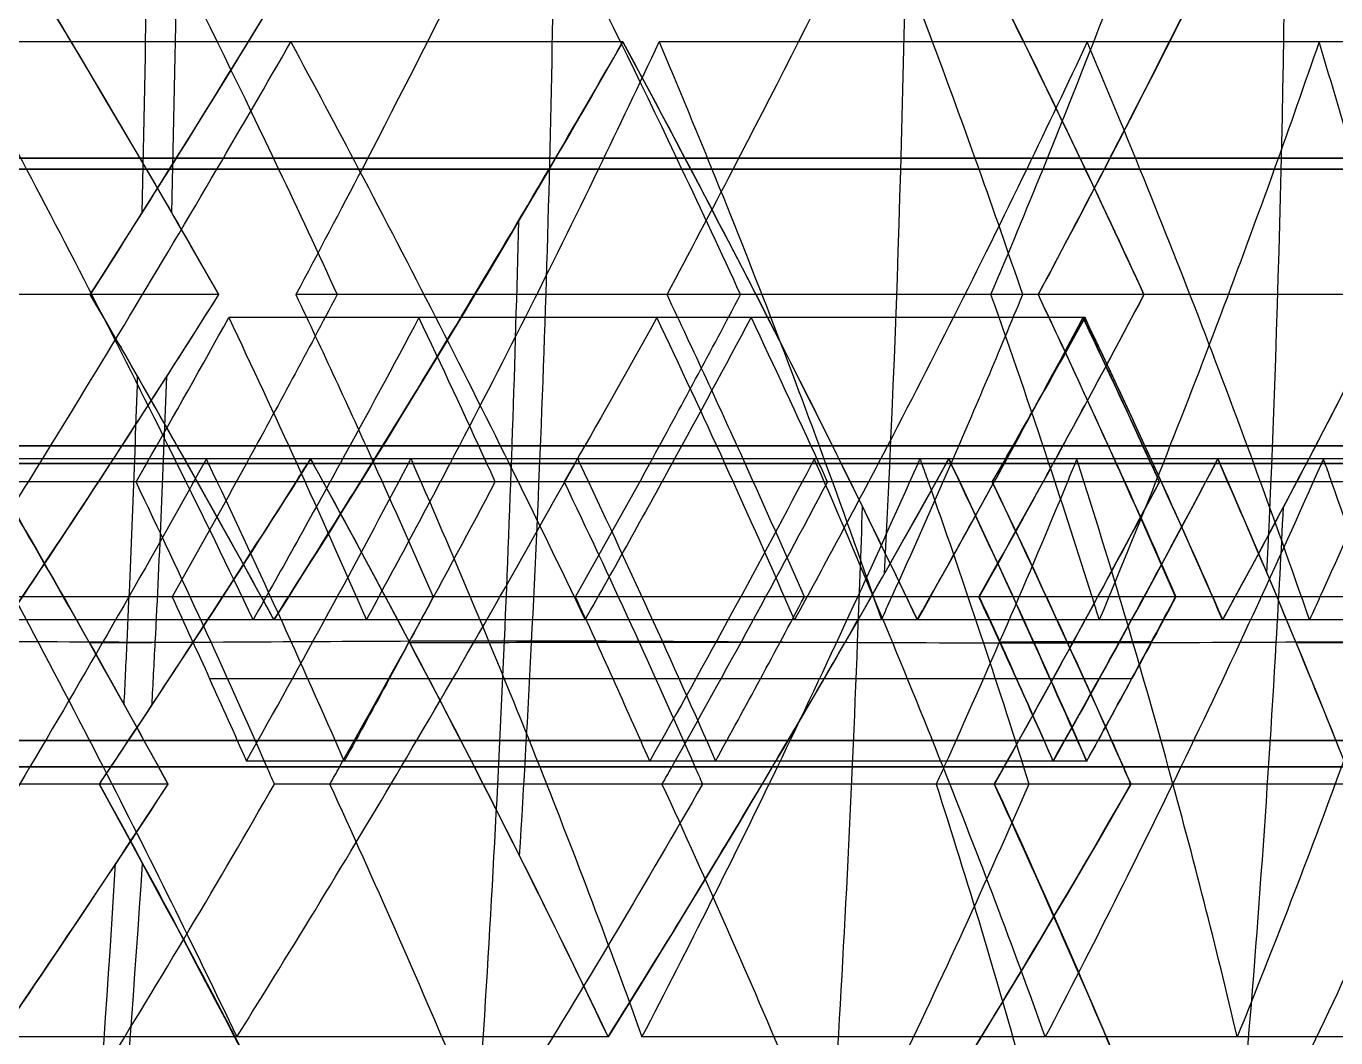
# Model space of a CAD drawing. Header units: millimetres. Extents: x -184 to 184, y -148 to 146.
# Drawn here: x 101.86 to 116.52, y -15.79 to -4.47 of the extents above; entities that cross this region are included whole.
import ezdxf

# ---------------------------------------------------------------- set-up
doc = ezdxf.new("R2010")
doc.units = ezdxf.units.MM
doc.header["$MEASUREMENT"] = 0
doc.layers.add('Tyre', color=7, linetype='Continuous', true_color=0x000000)

msp = doc.modelspace()

# ---------------------------------------------------------------- linework, layer by layer
at = {"layer": 'Tyre'}
for p, q in [((108.54, -4.641, 77.25), (101.11, -4.641, 70.311)), ((118.526, -4.641, -60.83), (108.946, -4.641, -57.425)), ((125.357, -4.641, 45.102), (116.33, -4.641, 40.425)), ((103.207, -6.065, -84.228), (94.901, -6.065, -78.365)), ((103.466, -6.065, 83.91), (96.035, -6.065, 76.971)), ((107.714, -6.065, 78.343), (100.284, -6.065, 71.404)), ((109.299, -6.065, 76.094), (101.869, -6.065, 69.155)), ((113.715, -6.065, 69.391), (104.688, -6.065, 64.713)), ((113.928, -6.065, -69.04), (105.622, -6.065, -63.177)), ((117.849, -6.065, -62.036), (108.269, -6.065, -58.631)), ((119.116, -6.065, -59.593), (109.536, -6.065, -56.189)), ((122.105, -6.065, -53.26), (112.525, -6.065, -49.855)), ((122.268, -6.065, 52.884), (113.241, -6.065, 48.207)), ((124.857, -6.065, 46.378), (115.829, -6.065, 41.7)), ((102.579, -7.469, 84.921), (95.148, -7.469, 77.982)), ((104.017, -7.469, -83.154), (95.711, -7.469, -77.291)), ((113.187, -7.469, -70.163), (104.881, -7.469, -64.3)), ((114.371, -7.469, 68.216), (105.344, -7.469, 63.539)), ((121.687, -7.469, 54.097), (112.659, -7.469, 49.42)), ((122.594, -7.469, -52.008), (113.014, -7.469, -48.603)), ((113.711, -7.727, -69.125), (104.13, -7.727, -65.72)), ((113.69, -7.727, 69.159), (106.259, -7.727, 62.219)), ((102.805, -9.358, -84.512), (94.499, -9.358, -78.649)), ((103.662, -9.358, 83.459), (96.231, -9.358, 76.519)), ((105.014, -9.358, -81.763), (96.708, -9.358, -75.9)), ((105.046, -9.308, -81.726), (96.739, -9.308, -75.863)), ((105.073, -9.358, -81.687), (96.767, -9.358, -75.824)), ((105.732, -9.358, 80.805), (98.301, -9.358, 73.865)), ((112.793, -9.358, -70.455), (103.212, -9.358, -67.05)), ((110.982, -9.358, 73.353), (103.551, -9.358, 66.413)), ((112.158, -9.358, -71.65), (103.852, -9.358, -65.786)), ((112.187, -9.308, -71.611), (103.88, -9.308, -65.747)), ((112.21, -9.358, -71.568), (103.904, -9.358, -65.705)), ((113.355, -9.358, 69.726), (104.328, -9.358, 65.049)), ((114.471, -9.358, -67.738), (104.891, -9.358, -64.333)), ((112.809, -9.358, 70.471), (105.378, -9.358, 63.532)), ((114.061, -9.358, -68.567), (105.754, -9.358, -62.703)), ((115.169, -9.358, 66.702), (106.142, -9.358, 62.025)), ((115.196, -9.308, 66.662), (106.168, -9.308, 61.984)), ((115.218, -9.358, 66.619), (106.19, -9.358, 61.941)), ((116.188, -9.358, -64.791), (106.608, -9.358, -61.386)), ((114.449, -9.358, 67.732), (107.018, -9.358, 60.792)), ((120.39, -9.358, -56.701), (110.809, -9.358, -53.296)), ((120.87, -9.358, 55.71), (111.843, -9.358, 51.033)), ((120.892, -9.308, 55.668), (111.865, -9.308, 50.99)), ((120.91, -9.358, 55.623), (111.883, -9.358, 50.945)), ((121.794, -9.358, -53.642), (112.214, -9.358, -50.237)), ((122.335, -9.358, 52.397), (113.308, -9.358, 47.719)), ((123.179, -9.358, -50.399), (113.599, -9.358, -46.994)), ((123.2, -9.308, -50.355), (113.62, -9.308, -46.95)), ((123.216, -9.358, -50.31), (113.636, -9.358, -46.905)), ((123.612, -9.358, 49.283), (114.584, -9.358, 44.605)), ((104.883, -9.566, -81.914), (96.577, -9.566, -76.051)), ((112.673, -9.566, -70.623), (103.093, -9.566, -67.219)), ((114.543, -9.566, 67.548), (107.113, -9.566, 60.608)), ((120.984, -9.566, 55.437), (111.957, -9.566, 50.759)), ((123.094, -9.566, -50.58), (113.514, -9.566, -47.175)), ((104.494, -10.851, 82.28), (97.063, -10.851, 75.341)), ((112.523, -10.851, 70.905), (103.496, -10.851, 66.227)), ((114.724, -10.851, -67.286), (106.418, -10.851, -61.422)), ((121.13, -10.851, -54.923), (111.55, -10.851, -51.518)), ((122.818, -10.851, 51.037), (113.791, -10.851, 46.36)), ((104.636, -11.109, 82.075), (97.205, -11.109, 75.135)), ((111.833, -11.109, 71.854), (104.403, -11.109, 64.915)), ((115.25, -11.109, -66.236), (105.67, -11.109, -62.831)), ((121.013, -11.109, -55.143), (111.433, -11.109, -51.738)), ((122.899, -11.109, 50.801), (113.871, -11.109, 46.124)), ((112.944, -11.77, 70.132), (103.917, -11.77, 65.455)), ((114.232, -11.77, -68.015), (105.925, -11.77, -62.152)), ((113.355, -12.69, 69.354), (104.328, -12.69, 64.676)), ((113.73, -12.69, -68.737), (105.423, -12.69, -62.874)), ((102.812, -12.755, -84.189), (94.505, -12.755, -78.325)), ((103.347, -12.755, 83.531), (95.916, -12.755, 76.591)), ((106.878, -12.755, -78.981), (98.572, -12.755, -73.117)), ((110.213, -12.755, -74.256), (101.906, -12.755, -68.393)), ((114.137, -12.755, -67.904), (104.557, -12.755, -64.499)), ((112.802, -12.755, 70.099), (105.371, -12.755, 63.159)), ((116.637, -12.755, 63.692), (107.61, -12.755, 59.014)), ((119.297, -12.755, 58.558), (110.27, -12.755, 53.88)), ((121.713, -12.755, -53.329), (112.133, -12.755, -49.924)), ((122.051, -12.755, 52.551), (113.024, -12.755, 47.874)), ((124.223, -12.755, -47.217), (114.643, -12.755, -43.812)), ((102.683, -12.948, -84.324), (94.377, -12.948, -78.46)), ((103.453, -12.948, 83.378), (96.022, -12.948, 76.438)), ((114.221, -12.948, -67.738), (104.641, -12.948, -64.333)), ((112.693, -12.948, 70.25), (105.263, -12.948, 63.31)), ((121.626, -12.948, -53.493), (112.045, -12.948, -50.089)), ((122.111, -12.948, 52.375), (113.084, -12.948, 47.698)), ((108.374, -15.776, -76.498), (100.068, -15.776, -70.634)), ((117.781, -15.776, 61.028), (108.754, -15.776, 56.351)), ((124.994, -15.776, -44.422), (115.414, -15.776, -41.018))]:
    msp.add_line(p, q, dxfattribs=at)
at = {"layer": 'Tyre', "extrusion": (0, 1, 0)}
for centre, radius in [((-0.002, 0, -5.943), 124.819), ((-0.002, 0, -6.065), 128.817), ((-0.002, 0, -9.163), 124.692), ((-0.002, 0, -9.358), 128.687), ((-0.002, 0, -12.46), 124.497), ((-0.002, 0, -12.755), 128.486)]:
    msp.add_circle(centre, radius, dxfattribs=at)
at = {"layer": 'Tyre'}
for points, knots in [([(107.385, -13.749, -78.174), (107.434, -12.954, -78.208), (107.673, -8.694, -78.368), (107.878, -0.961, -78.463), (107.674, 6.745, -78.37), (107.434, 10.979, -78.208), (107.386, 11.747, -78.175)], [30.013322, 30.013322, 30.013322, 30.013322, 32.39871, 42.799028, 53.199346, 55.50591, 55.50591, 55.50591, 55.50591]), ([(111.469, -10.588, -72.603), (111.632, -7.386, -72.69), (111.817, -0.987, -72.739), (111.638, 5.411, -72.695), (111.47, 8.587, -72.605)], [33.173921, 33.173921, 33.173921, 33.173921, 42.799028, 52.345621, 52.345621, 52.345621, 52.345621]), ([(115.747, -10.588, 65.568), (115.899, -7.386, 65.673), (116.028, -0.987, 65.815), (115.907, 5.411, 65.676), (115.749, 8.587, 65.568)], [33.173921, 33.173921, 33.173921, 33.173921, 42.799028, 52.345621, 52.345621, 52.345621, 52.345621]), ([(103.163, -6.553, 84.266), (103.207, -4.691, 84.306), (103.249, -0.988, 84.343), (103.204, 2.715, 84.303), (103.16, 4.55, 84.263)], [37.215222, 37.215222, 37.215222, 37.215222, 42.799028, 48.303322, 48.303322, 48.303322, 48.303322]), ([(103.493, -6.553, -83.859), (103.542, -4.691, -83.894), (103.587, -0.988, -83.928), (103.539, 2.715, -83.892), (103.49, 4.55, -83.857)], [37.215222, 37.215222, 37.215222, 37.215222, 42.799028, 48.303322, 48.303322, 48.303322, 48.303322]), ([(44.107, -25.214), (44.425, -25.8), (45.033, -26.906), (45.919, -28.462), (46.733, -29.826), (47.482, -31.009), (48.177, -32.029), (48.829, -32.902), (49.446, -33.644), (50.04, -34.273), (50.623, -34.811), (51.259, -35.315), (52.008, -35.814), (52.894, -36.3), (53.877, -36.739), (54.92, -37.119), (56.018, -37.449), (57.164, -37.736), (58.351, -37.988), (59.572, -38.216), (60.938, -38.448), (62.11, -38.639), (63.547, -38.882), (65.86, -39.301), (69.451, -40.037), (73.023, -40.814), (75.856, -41.4), (78.503, -41.914), (81.135, -42.355), (83.68, -42.669), (85.989, -42.877), (88.75, -43.006), (92.055, -43.027), (95.534, -42.953), (98.576, -42.845), (100.862, -42.765), (102.469, -42.714), (104.168, -42.664), (106.229, -42.583), (108.053, -42.454), (109.448, -42.297), (110.434, -42.151), (111.37, -41.972), (112.303, -41.744), (113.29, -41.429), (114.316, -40.994), (115.316, -40.436), (116.233, -39.786), (117.08, -39.039), (117.867, -38.188), (118.6, -37.23), (119.282, -36.161), (119.916, -34.98), (120.504, -33.689), (121.019, -32.364), (121.473, -31.022), (121.876, -29.676), (122.382, -27.762), (122.914, -25.337), (123.447, -22.287), (123.885, -19.123), (124.241, -15.803), (124.51, -12.476), (124.703, -9.19), (124.852, -5.37), (124.899, -2.648), (124.908, -1)], [-120.649004, -120.649004, -120.649004, -120.649004, -118.650702, -116.862627, -115.278043, -113.886013, -112.659991, -111.57623, -110.619273, -109.764185, -108.982805, -108.241804, -107.330881, -106.285945, -105.214455, -104.103595, -102.956919, -101.774926, -100.560273, -99.316969, -98.049825, -96.401874, -95.754745, -93.679159, -89.348161, -84.759548, -82.712049, -80.669318, -76.6709, -74.708043, -72.977287, -69.716501, -66.420043, -63.061128, -59.280374, -57.285758, -56.198777, -54.459689, -52.18611, -50.010515, -48.975492, -47.975653, -47.021046, -46.115651, -45.09644, -43.915354, -42.778406, -41.665801, -40.547217, -39.394425, -38.193605, -36.930675, -35.593952, -34.175832, -32.675947, -31.330744, -29.926467, -28.461055, -25.390839, -22.481232, -19.173422, -15.811868, -12.463584, -9.160915, -5.937875, -0.994422, -0.994422, -0.994422, -0.994422]), ([(102.801, -1.001, 76.657), (101.824, -2.687, 77.952), (100.807, -4.375, 79.214), (99.751, -6.065, 80.441), (99.458, -6.533, 80.78), (99.162, -7.001, 81.117), (98.864, -7.469, 81.452)], [615.56075, 615.56075, 615.56075, 615.56075, 622.580428, 622.580428, 622.580428, 624.525045, 624.525045, 624.525045, 624.525045]), ([(100.124, -1.001, -87.984), (101.193, -2.687, -86.764), (102.221, -4.375, -85.512), (103.207, -6.065, -84.228), (103.48, -6.533, -83.873), (103.75, -7.001, -83.515), (104.017, -7.469, -83.154)], [615.56075, 615.56075, 615.56075, 615.56075, 622.580428, 622.580428, 622.580428, 624.525045, 624.525045, 624.525045, 624.525045]), ([(102.144, -1.001, 68.854), (103.037, -2.687, 67.499), (103.886, -4.375, 66.119), (104.688, -6.065, 64.713), (104.91, -6.533, 64.324), (105.129, -7.001, 63.932), (105.344, -7.469, 63.539)], [-866.838133, -866.838133, -866.838133, -866.838133, -859.818454, -859.818454, -859.818454, -857.873838, -857.873838, -857.873838, -857.873838]), ([(106.516, -1.001, 80.127), (105.539, -2.687, 81.422), (104.522, -4.375, 82.684), (103.466, -6.065, 83.91), (103.173, -6.533, 84.25), (102.878, -7.001, 84.587), (102.579, -7.469, 84.921)], [615.56075, 615.56075, 615.56075, 615.56075, 622.580428, 622.580428, 622.580428, 624.525045, 624.525045, 624.525045, 624.525045]), ([(108.128, -1.001, -59.014), (107.336, -2.687, -60.43), (106.501, -4.375, -61.818), (105.622, -6.065, -63.177), (105.378, -6.533, -63.554), (105.131, -7.001, -63.928), (104.881, -7.469, -64.3)], [-866.838133, -866.838133, -866.838133, -866.838133, -859.818454, -859.818454, -859.818454, -857.873838, -857.873838, -857.873838, -857.873838]), ([(109.857, -7.469, 65.877), (109.642, -7.001, 66.271), (109.424, -6.533, 66.662), (109.201, -6.065, 67.052), (108.4, -4.375, 68.458), (107.551, -2.687, 69.838), (106.658, -1.001, 71.193)], [857.873838, 857.873838, 857.873838, 857.873838, 859.818454, 859.818454, 859.818454, 866.838133, 866.838133, 866.838133, 866.838133]), ([(109.034, -7.469, -67.231), (109.284, -7.001, -66.859), (109.531, -6.533, -66.485), (109.775, -6.065, -66.109), (110.654, -4.375, -64.75), (111.49, -2.687, -63.361), (112.281, -1.001, -61.945)], [857.873838, 857.873838, 857.873838, 857.873838, 859.818454, 859.818454, 859.818454, 866.838133, 866.838133, 866.838133, 866.838133]), ([(113.014, -7.469, -48.603), (112.855, -7.001, -49.022), (112.692, -6.533, -49.439), (112.525, -6.065, -49.855), (111.922, -4.375, -51.357), (111.269, -2.687, -52.841), (110.568, -1.001, -54.304)], [-624.525045, -624.525045, -624.525045, -624.525045, -622.580428, -622.580428, -622.580428, -615.56075, -615.56075, -615.56075, -615.56075]), ([(114.371, -7.469, 68.216), (114.156, -7.001, 68.61), (113.937, -6.533, 69.001), (113.715, -6.065, 69.391), (112.913, -4.375, 70.796), (112.065, -2.687, 72.177), (111.172, -1.001, 73.532)], [857.873838, 857.873838, 857.873838, 857.873838, 859.818454, 859.818454, 859.818454, 866.838133, 866.838133, 866.838133, 866.838133]), ([(111.192, -1.001, 73.544), (111.741, -2.089, 72.653), (112.299, -3.178, 71.768), (113.367, -5.335, 69.996), (113.879, -6.402, 69.112), (114.371, -7.469, 68.216)], [-364.144796, -364.144796, -364.144796, -364.144796, -359.613713, -359.613713, -355.180501, -355.180501, -355.180501, -355.180501]), ([(112.659, -7.469, 49.42), (112.857, -7.001, 49.017), (113.051, -6.533, 48.613), (113.241, -6.065, 48.207), (113.927, -4.375, 46.741), (114.565, -2.687, 45.252), (115.157, -1.001, 43.741)], [-624.525045, -624.525045, -624.525045, -624.525045, -622.580428, -622.580428, -622.580428, -615.56075, -615.56075, -615.56075, -615.56075]), ([(116.455, -1.001, -64.889), (115.917, -2.089, -65.787), (115.387, -3.178, -66.69), (114.306, -5.335, -68.453), (113.757, -6.402, -69.314), (113.187, -7.469, -70.163)], [-364.144796, -364.144796, -364.144796, -364.144796, -359.613713, -359.613713, -355.180501, -355.180501, -355.180501, -355.180501]), ([(113.187, -7.469, -70.163), (113.437, -7.001, -69.791), (113.684, -6.533, -69.417), (113.928, -6.065, -69.04), (114.807, -4.375, -67.682), (115.643, -2.687, -66.293), (116.435, -1.001, -64.877)], [857.873838, 857.873838, 857.873838, 857.873838, 859.818454, 859.818454, 859.818454, 866.838133, 866.838133, 866.838133, 866.838133]), ([(115.359, -1.001, -56.007), (116.059, -2.687, -54.543), (116.712, -4.375, -53.06), (117.315, -6.065, -51.558), (117.482, -6.533, -51.142), (117.645, -7.001, -50.724), (117.804, -7.469, -50.305)], [615.56075, 615.56075, 615.56075, 615.56075, 622.580428, 622.580428, 622.580428, 624.525045, 624.525045, 624.525045, 624.525045]), ([(100.92, -11.109, 78.605), (101.291, -10.525, 78.186), (101.656, -9.942, 77.763), (102.016, -9.358, 77.335), (102.695, -8.259, 76.53), (103.355, -7.162, 75.709), (103.999, -6.065, 74.874), (104.278, -5.59, 74.512), (104.553, -5.115, 74.147), (104.825, -4.641, 73.78)], [629.583304, 629.583304, 629.583304, 629.583304, 632.008427, 632.008427, 632.008427, 636.573355, 636.573355, 636.573355, 638.549343, 638.549343, 638.549343, 638.549343]), ([(104.403, -11.109, 64.915), (104.125, -10.526, 65.418), (103.841, -9.942, 65.918), (103.551, -9.358, 66.413), (103.009, -8.263, 67.341), (102.448, -7.165, 68.255), (101.869, -6.065, 69.155), (101.619, -5.59, 69.543), (101.366, -5.116, 69.928), (101.11, -4.641, 70.311)], [-647.595223, -647.595223, -647.595223, -647.595223, -645.138142, -645.138142, -645.138142, -640.53408, -640.53408, -640.53408, -638.549343, -638.549343, -638.549343, -638.549343]), ([(104.636, -11.109, 82.075), (105.006, -10.525, 81.656), (105.371, -9.942, 81.233), (105.732, -9.358, 80.805), (106.41, -8.259, 80), (107.07, -7.162, 79.179), (107.714, -6.065, 78.343), (107.993, -5.59, 77.982), (108.268, -5.115, 77.617), (108.54, -4.641, 77.25)], [629.583304, 629.583304, 629.583304, 629.583304, 632.008427, 632.008427, 632.008427, 636.573355, 636.573355, 636.573355, 638.549343, 638.549343, 638.549343, 638.549343]), ([(104.825, -4.641, 73.78), (105.081, -5.116, 73.398), (105.334, -5.59, 73.012), (105.584, -6.065, 72.625), (106.163, -7.165, 71.725), (106.724, -8.263, 70.811), (107.267, -9.358, 69.883), (107.556, -9.942, 69.387), (107.84, -10.526, 68.888), (108.118, -11.109, 68.384)], [638.549343, 638.549343, 638.549343, 638.549343, 640.53408, 640.53408, 640.53408, 645.138142, 645.138142, 645.138142, 647.595223, 647.595223, 647.595223, 647.595223]), ([(105.67, -11.109, -62.831), (105.989, -10.526, -62.353), (106.301, -9.942, -61.871), (106.608, -9.358, -61.386), (107.183, -8.263, -60.478), (107.736, -7.165, -59.559), (108.269, -6.065, -58.631), (108.498, -5.59, -58.231), (108.724, -5.116, -57.829), (108.946, -4.641, -57.425)], [-647.595223, -647.595223, -647.595223, -647.595223, -645.138142, -645.138142, -645.138142, -640.53408, -640.53408, -640.53408, -638.549343, -638.549343, -638.549343, -638.549343]), ([(108.54, -4.641, 77.25), (108.796, -5.116, 76.867), (109.05, -5.59, 76.482), (109.299, -6.065, 76.094), (109.878, -7.165, 75.194), (110.44, -8.263, 74.281), (110.982, -9.358, 73.352), (111.271, -9.942, 72.857), (111.555, -10.526, 72.358), (111.833, -11.109, 71.854)], [638.549343, 638.549343, 638.549343, 638.549343, 640.53408, 640.53408, 640.53408, 645.138142, 645.138142, 645.138142, 647.595223, 647.595223, 647.595223, 647.595223]), ([(108.946, -4.641, -57.425), (109.146, -5.115, -57.015), (109.343, -5.59, -56.602), (109.536, -6.065, -56.189), (109.982, -7.162, -55.233), (110.407, -8.259, -54.269), (110.809, -9.358, -53.296), (111.023, -9.942, -52.779), (111.231, -10.525, -52.26), (111.433, -11.109, -51.738)], [-638.549343, -638.549343, -638.549343, -638.549343, -636.573355, -636.573355, -636.573355, -632.008427, -632.008427, -632.008427, -629.583304, -629.583304, -629.583304, -629.583304]), ([(113.736, -4.641, -59.128), (113.514, -5.116, -59.531), (113.288, -5.59, -59.933), (113.059, -6.065, -60.333), (112.526, -7.165, -61.261), (111.973, -8.263, -62.18), (111.398, -9.358, -63.088), (111.092, -9.942, -63.573), (110.779, -10.526, -64.055), (110.46, -11.109, -64.534)], [638.549343, 638.549343, 638.549343, 638.549343, 640.53408, 640.53408, 640.53408, 645.138142, 645.138142, 645.138142, 647.595223, 647.595223, 647.595223, 647.595223]), ([(116.223, -11.109, -53.441), (116.021, -10.525, -53.962), (115.813, -9.942, -54.481), (115.599, -9.358, -54.998), (115.197, -8.259, -55.971), (114.772, -7.162, -56.935), (114.326, -6.065, -57.891), (114.133, -5.59, -58.305), (113.937, -5.115, -58.717), (113.736, -4.641, -59.128)], [629.583304, 629.583304, 629.583304, 629.583304, 632.008427, 632.008427, 632.008427, 636.573355, 636.573355, 636.573355, 638.549343, 638.549343, 638.549343, 638.549343]), ([(116.33, -4.641, 40.425), (116.167, -5.115, 40.851), (116, -5.59, 41.277), (115.829, -6.065, 41.7), (115.435, -7.162, 42.678), (115.02, -8.259, 43.647), (114.584, -9.358, 44.605), (114.353, -9.942, 45.114), (114.115, -10.525, 45.62), (113.871, -11.109, 46.124)], [-638.549343, -638.549343, -638.549343, -638.549343, -636.573355, -636.573355, -636.573355, -632.008427, -632.008427, -632.008427, -629.583304, -629.583304, -629.583304, -629.583304]), ([(118.526, -4.641, -60.83), (118.304, -5.116, -61.233), (118.078, -5.59, -61.635), (117.849, -6.065, -62.035), (117.316, -7.165, -62.964), (116.763, -8.263, -63.882), (116.188, -9.358, -64.791), (115.882, -9.942, -65.276), (115.569, -10.526, -65.757), (115.25, -11.109, -66.236)], [638.549343, 638.549343, 638.549343, 638.549343, 640.53408, 640.53408, 640.53408, 645.138142, 645.138142, 645.138142, 647.595223, 647.595223, 647.595223, 647.595223]), ([(118.045, -11.109, 34.34), (117.913, -10.526, 34.9), (117.774, -9.942, 35.458), (117.629, -9.358, 36.013), (117.358, -8.263, 37.053), (117.064, -7.165, 38.084), (116.749, -6.065, 39.107), (116.613, -5.59, 39.548), (116.474, -5.116, 39.987), (116.33, -4.641, 40.425)], [-647.595223, -647.595223, -647.595223, -647.595223, -645.138142, -645.138142, -645.138142, -640.53408, -640.53408, -640.53408, -638.549343, -638.549343, -638.549343, -638.549343]), ([(104.771, -32.161, 76.385), (105.633, -28.699, 77.173), (106.627, -21.608, 78.042), (107.166, -13.237, 78.581), (107.337, -8.215, 78.748), (107.375, -6.644, 78.785)], [11.622363, 11.622363, 11.622363, 11.622363, 21.998391, 32.39871, 37.116955, 37.116955, 37.116955, 37.116955]), ([(116.024, -32.161, -57.881), (117.12, -28.699, -58.284), (118.349, -21.608, -58.767), (119.075, -13.237, -58.997), (119.302, -8.215, -59.072), (119.352, -6.644, -59.089)], [11.622363, 11.622363, 11.622363, 11.622363, 21.998391, 32.39871, 37.116955, 37.116955, 37.116955, 37.116955]), ([(104.017, -7.469, -83.154), (103.619, -8.099, -83.611), (103.215, -8.729, -84.064), (102.805, -9.358, -84.512), (102.481, -9.856, -84.867), (102.153, -10.354, -85.218), (101.821, -10.851, -85.566), (101.763, -10.937, -85.627), (101.706, -11.023, -85.687), (101.648, -11.109, -85.747)], [624.525045, 624.525045, 624.525045, 624.525045, 627.14787, 627.14787, 627.14787, 629.224283, 629.224283, 629.224283, 629.583304, 629.583304, 629.583304, 629.583304]), ([(102.579, -7.469, 84.921), (102.946, -8.099, 84.439), (103.307, -8.729, 83.951), (103.662, -9.358, 83.459), (103.943, -9.856, 83.069), (104.22, -10.354, 82.676), (104.494, -10.851, 82.28), (104.541, -10.937, 82.212), (104.588, -11.023, 82.143), (104.636, -11.109, 82.075)], [624.525045, 624.525045, 624.525045, 624.525045, 627.14787, 627.14787, 627.14787, 629.224283, 629.224283, 629.224283, 629.583304, 629.583304, 629.583304, 629.583304]), ([(105.344, -7.469, 63.539), (105.012, -8.099, 64.046), (104.673, -8.729, 64.549), (104.328, -9.358, 65.049), (104.055, -9.856, 65.444), (103.778, -10.354, 65.837), (103.496, -10.851, 66.227)], [-857.873838, -857.873838, -857.873838, -857.873838, -855.251012, -855.251012, -855.251012, -853.1746, -853.1746, -853.1746, -853.1746]), ([(104.881, -7.469, -64.3), (105.178, -8.099, -63.772), (105.47, -8.729, -63.24), (105.754, -9.358, -62.703), (105.98, -9.856, -62.279), (106.201, -10.354, -61.852), (106.418, -10.851, -61.422)], [-857.873838, -857.873838, -857.873838, -857.873838, -855.251012, -855.251012, -855.251012, -853.1746, -853.1746, -853.1746, -853.1746]), ([(108.01, -10.851, 68.566), (108.291, -10.354, 68.176), (108.569, -9.856, 67.783), (108.842, -9.358, 67.388), (109.187, -8.729, 66.888), (109.525, -8.099, 66.385), (109.857, -7.469, 65.877)], [853.1746, 853.1746, 853.1746, 853.1746, 855.251012, 855.251012, 855.251012, 857.873838, 857.873838, 857.873838, 857.873838]), ([(110.571, -10.851, -64.354), (110.354, -10.354, -64.784), (110.133, -9.856, -65.211), (109.908, -9.358, -65.635), (109.623, -8.729, -66.171), (109.332, -8.099, -66.703), (109.034, -7.469, -67.231)], [853.1746, 853.1746, 853.1746, 853.1746, 855.251012, 855.251012, 855.251012, 857.873838, 857.873838, 857.873838, 857.873838]), ([(111.433, -11.109, -51.738), (111.472, -11.023, -51.665), (111.511, -10.937, -51.592), (111.55, -10.851, -51.518), (111.776, -10.354, -51.093), (111.997, -9.856, -50.666), (112.214, -9.358, -50.237), (112.488, -8.729, -49.695), (112.754, -8.099, -49.151), (113.014, -7.469, -48.603)], [-629.583304, -629.583304, -629.583304, -629.583304, -629.224283, -629.224283, -629.224283, -627.14787, -627.14787, -627.14787, -624.525045, -624.525045, -624.525045, -624.525045]), ([(112.523, -10.851, 70.905), (112.805, -10.354, 70.515), (113.082, -9.856, 70.122), (113.355, -9.358, 69.726), (113.701, -8.729, 69.227), (114.039, -8.099, 68.723), (114.371, -7.469, 68.216)], [853.1746, 853.1746, 853.1746, 853.1746, 855.251012, 855.251012, 855.251012, 857.873838, 857.873838, 857.873838, 857.873838]), ([(113.871, -11.109, 46.124), (113.845, -11.023, 46.202), (113.818, -10.937, 46.281), (113.791, -10.851, 46.36), (113.634, -10.354, 46.815), (113.473, -9.856, 47.268), (113.308, -9.358, 47.719), (113.098, -8.729, 48.289), (112.882, -8.099, 48.856), (112.659, -7.469, 49.42)], [-629.583304, -629.583304, -629.583304, -629.583304, -629.224283, -629.224283, -629.224283, -627.14787, -627.14787, -627.14787, -624.525045, -624.525045, -624.525045, -624.525045]), ([(114.724, -10.851, -67.286), (114.507, -10.354, -67.715), (114.286, -9.856, -68.142), (114.061, -9.358, -68.567), (113.776, -8.729, -69.103), (113.485, -8.099, -69.635), (113.187, -7.469, -70.163)], [853.1746, 853.1746, 853.1746, 853.1746, 855.251012, 855.251012, 855.251012, 857.873838, 857.873838, 857.873838, 857.873838]), ([(117.804, -7.469, -50.305), (117.545, -8.099, -50.853), (117.278, -8.729, -51.398), (117.004, -9.358, -51.939), (116.787, -9.856, -52.368), (116.566, -10.354, -52.795), (116.34, -10.851, -53.22), (116.301, -10.937, -53.294), (116.262, -11.023, -53.367), (116.223, -11.109, -53.441)], [624.525045, 624.525045, 624.525045, 624.525045, 627.14787, 627.14787, 627.14787, 629.224283, 629.224283, 629.224283, 629.583304, 629.583304, 629.583304, 629.583304]), ([(103.093, -9.566, -67.219), (103.133, -9.496, -67.163), (103.173, -9.427, -67.107), (103.212, -9.358, -67.05), (103.524, -8.815, -66.61), (103.83, -8.271, -66.166), (104.13, -7.727, -65.72)], [-654.890963, -654.890963, -654.890963, -654.890963, -654.598145, -654.598145, -654.598145, -652.301989, -652.301989, -652.301989, -652.301989]), ([(104.13, -7.727, -65.72), (104.389, -8.27, -65.26), (104.642, -8.814, -64.798), (104.891, -9.358, -64.333), (105.156, -9.941, -63.836), (105.416, -10.525, -63.335), (105.67, -11.109, -62.831)], [-652.301989, -652.301989, -652.301989, -652.301989, -650.030444, -650.030444, -650.030444, -647.595223, -647.595223, -647.595223, -647.595223]), ([(106.259, -7.727, 62.219), (105.97, -8.27, 62.66), (105.676, -8.814, 63.098), (105.378, -9.358, 63.532), (105.058, -9.941, 63.997), (104.733, -10.525, 64.458), (104.403, -11.109, 64.915)], [-652.301989, -652.301989, -652.301989, -652.301989, -650.030444, -650.030444, -650.030444, -647.595223, -647.595223, -647.595223, -647.595223]), ([(107.113, -9.566, 60.608), (107.081, -9.496, 60.67), (107.05, -9.427, 60.731), (107.018, -9.358, 60.792), (106.77, -8.815, 61.271), (106.517, -8.271, 61.747), (106.259, -7.727, 62.219)], [-654.890963, -654.890963, -654.890963, -654.890963, -654.598145, -654.598145, -654.598145, -652.301989, -652.301989, -652.301989, -652.301989]), ([(108.92, -7.727, -67.422), (108.62, -8.271, -67.868), (108.314, -8.815, -68.312), (108.002, -9.358, -68.753), (107.963, -9.427, -68.809), (107.923, -9.496, -68.865), (107.883, -9.566, -68.921)], [652.301989, 652.301989, 652.301989, 652.301989, 654.598145, 654.598145, 654.598145, 654.890963, 654.890963, 654.890963, 654.890963]), ([(108.118, -11.109, 68.384), (108.448, -10.525, 67.928), (108.774, -9.941, 67.467), (109.093, -9.358, 67.002), (109.392, -8.814, 66.568), (109.685, -8.27, 66.13), (109.975, -7.727, 65.689)], [647.595223, 647.595223, 647.595223, 647.595223, 650.030444, 650.030444, 650.030444, 652.301989, 652.301989, 652.301989, 652.301989]), ([(110.46, -11.109, -64.534), (110.206, -10.525, -65.037), (109.947, -9.941, -65.538), (109.681, -9.358, -66.036), (109.433, -8.814, -66.5), (109.179, -8.27, -66.963), (108.92, -7.727, -67.422)], [647.595223, 647.595223, 647.595223, 647.595223, 650.030444, 650.030444, 650.030444, 652.301989, 652.301989, 652.301989, 652.301989]), ([(109.975, -7.727, 65.689), (110.232, -8.271, 65.217), (110.485, -8.815, 64.741), (110.734, -9.358, 64.262), (110.765, -9.427, 64.201), (110.797, -9.496, 64.139), (110.828, -9.566, 64.078)], [652.301989, 652.301989, 652.301989, 652.301989, 654.598145, 654.598145, 654.598145, 654.890963, 654.890963, 654.890963, 654.890963]), ([(111.833, -11.109, 71.854), (112.164, -10.525, 71.398), (112.489, -9.941, 70.937), (112.809, -9.358, 70.471), (113.107, -8.814, 70.037), (113.401, -8.27, 69.6), (113.69, -7.727, 69.159)], [647.595223, 647.595223, 647.595223, 647.595223, 650.030444, 650.030444, 650.030444, 652.301989, 652.301989, 652.301989, 652.301989]), ([(113.711, -7.727, -69.125), (113.41, -8.271, -69.571), (113.103, -8.815, -70.014), (112.792, -9.358, -70.455), (112.752, -9.427, -70.511), (112.713, -9.496, -70.567), (112.673, -9.566, -70.623)], [652.301989, 652.301989, 652.301989, 652.301989, 654.598145, 654.598145, 654.598145, 654.890963, 654.890963, 654.890963, 654.890963]), ([(113.69, -7.727, 69.159), (113.947, -8.271, 68.686), (114.2, -8.815, 68.21), (114.448, -9.358, 67.731), (114.48, -9.427, 67.67), (114.511, -9.496, 67.609), (114.543, -9.566, 67.548)], [652.301989, 652.301989, 652.301989, 652.301989, 654.598145, 654.598145, 654.598145, 654.890963, 654.890963, 654.890963, 654.890963]), ([(115.25, -11.109, -66.236), (114.996, -10.525, -66.74), (114.737, -9.941, -67.24), (114.471, -9.358, -67.738), (114.223, -8.814, -68.203), (113.969, -8.27, -68.665), (113.711, -7.727, -69.125)], [647.595223, 647.595223, 647.595223, 647.595223, 650.030444, 650.030444, 650.030444, 652.301989, 652.301989, 652.301989, 652.301989]), ([(102.96, -12.059, 84.081), (102.971, -11.827, 84.092), (103.03, -10.604, 84.146), (103.079, -9.379, 84.19), (103.111, -8.385, 84.219)], [31.699257, 31.699257, 31.699257, 31.699257, 32.39871, 35.38267, 35.38267, 35.38267, 35.38267]), ([(103.272, -12.059, -83.698), (103.284, -11.827, -83.707), (103.349, -10.604, -83.754), (103.402, -9.379, -83.792), (103.437, -8.385, -83.818)], [31.699257, 31.699257, 31.699257, 31.699257, 32.39871, 35.38267, 35.38267, 35.38267, 35.38267]), ([(103.88, -9.308, -65.747), (103.871, -9.324, -65.76), (103.861, -9.341, -65.773), (103.852, -9.358, -65.786), (103.224, -10.491, -66.67), (102.576, -11.623, -67.539), (101.906, -12.755, -68.393), (101.31, -13.763, -69.153), (100.698, -14.77, -69.9), (100.068, -15.776, -70.634)], [-845.930751, -845.930751, -845.930751, -845.930751, -845.861048, -845.861048, -845.861048, -841.1573, -841.1573, -841.1573, -836.970222, -836.970222, -836.970222, -836.970222]), ([(100.892, -9.308, -78.795), (100.902, -9.324, -78.782), (100.911, -9.341, -78.769), (100.92, -9.358, -78.755), (101.543, -10.491, -77.868), (102.144, -11.623, -76.966), (102.725, -12.755, -76.049), (103.241, -13.763, -75.233), (103.74, -14.77, -74.406), (104.221, -15.776, -73.566)], [828.009693, 828.009693, 828.009693, 828.009693, 828.079396, 828.079396, 828.079396, 832.783144, 832.783144, 832.783144, 836.970222, 836.970222, 836.970222, 836.970222]), ([(103.453, -12.948, 83.378), (103.417, -12.883, 83.429), (103.382, -12.819, 83.48), (103.347, -12.755, 83.531), (102.762, -11.693, 84.376), (102.16, -10.63, 85.206), (101.541, -9.566, 86.022), (101.501, -9.496, 86.075), (101.46, -9.427, 86.128), (101.42, -9.358, 86.181), (101.41, -9.341, 86.194), (101.4, -9.324, 86.206), (101.39, -9.308, 86.219)], [822.951964, 822.951964, 822.951964, 822.951964, 823.219896, 823.219896, 823.219896, 827.651715, 827.651715, 827.651715, 827.939826, 827.939826, 827.939826, 828.009693, 828.009693, 828.009693, 828.009693]), ([(102.683, -12.948, -84.324), (102.726, -12.883, -84.279), (102.769, -12.819, -84.234), (102.812, -12.755, -84.189), (103.52, -11.693, -83.445), (104.21, -10.63, -82.686), (104.883, -9.566, -81.914), (104.927, -9.496, -81.864), (104.97, -9.427, -81.813), (105.014, -9.358, -81.763), (105.025, -9.341, -81.751), (105.035, -9.324, -81.739), (105.046, -9.308, -81.726)], [822.951964, 822.951964, 822.951964, 822.951964, 823.219896, 823.219896, 823.219896, 827.651715, 827.651715, 827.651715, 827.939826, 827.939826, 827.939826, 828.009693, 828.009693, 828.009693, 828.009693]), ([(105.423, -12.69, -62.874), (104.938, -11.581, -63.831), (104.431, -10.47, -64.774), (103.904, -9.358, -65.705), (103.896, -9.341, -65.719), (103.888, -9.324, -65.733), (103.88, -9.308, -65.747)], [-850.629523, -850.629523, -850.629523, -850.629523, -846.000618, -846.000618, -846.000618, -845.930751, -845.930751, -845.930751, -845.930751]), ([(104.221, -15.776, -73.566), (104.851, -14.77, -72.832), (105.464, -13.763, -72.085), (106.059, -12.755, -71.325), (106.729, -11.623, -70.471), (107.377, -10.491, -69.602), (108.005, -9.358, -68.718), (108.015, -9.341, -68.705), (108.024, -9.324, -68.692), (108.033, -9.308, -68.679)], [836.970222, 836.970222, 836.970222, 836.970222, 841.1573, 841.1573, 841.1573, 845.861048, 845.861048, 845.861048, 845.930751, 845.930751, 845.930751, 845.930751]), ([(104.328, -12.69, 64.676), (104.954, -11.581, 63.805), (105.558, -10.47, 62.921), (106.142, -9.358, 62.025), (106.151, -9.341, 62.011), (106.16, -9.324, 61.998), (106.168, -9.308, 61.984)], [-850.629523, -850.629523, -850.629523, -850.629523, -846.000618, -846.000618, -846.000618, -845.930751, -845.930751, -845.930751, -845.930751]), ([(105.046, -9.308, -81.726), (105.055, -9.324, -81.713), (105.064, -9.341, -81.7), (105.073, -9.358, -81.687), (105.696, -10.491, -80.799), (106.298, -11.623, -79.897), (106.878, -12.755, -78.981), (107.394, -13.763, -78.165), (107.894, -14.77, -77.337), (108.374, -15.776, -76.498)], [828.009693, 828.009693, 828.009693, 828.009693, 828.079396, 828.079396, 828.079396, 832.783144, 832.783144, 832.783144, 836.970222, 836.970222, 836.970222, 836.970222]), ([(106.168, -9.308, 61.984), (106.176, -9.324, 61.97), (106.183, -9.341, 61.956), (106.19, -9.358, 61.941), (106.686, -10.491, 60.977), (107.16, -11.623, 60.002), (107.61, -12.755, 59.014), (108.01, -13.763, 58.136), (108.392, -14.77, 57.248), (108.754, -15.776, 56.351)], [-845.930751, -845.930751, -845.930751, -845.930751, -845.861048, -845.861048, -845.861048, -841.1573, -841.1573, -841.1573, -836.970222, -836.970222, -836.970222, -836.970222]), ([(108.033, -9.308, -68.679), (108.041, -9.324, -68.665), (108.049, -9.341, -68.651), (108.057, -9.358, -68.637), (108.584, -10.47, -67.706), (109.091, -11.581, -66.762), (109.577, -12.69, -65.806)], [845.930751, 845.930751, 845.930751, 845.930751, 846.000618, 846.000618, 846.000618, 850.629523, 850.629523, 850.629523, 850.629523]), ([(108.374, -15.776, -76.498), (109.004, -14.77, -75.764), (109.617, -13.763, -75.016), (110.213, -12.755, -74.256), (110.882, -11.623, -73.403), (111.531, -10.491, -72.534), (112.159, -9.358, -71.65), (112.168, -9.341, -71.637), (112.177, -9.324, -71.624), (112.187, -9.308, -71.611)], [836.970222, 836.970222, 836.970222, 836.970222, 841.1573, 841.1573, 841.1573, 845.861048, 845.861048, 845.861048, 845.930751, 845.930751, 845.930751, 845.930751]), ([(108.754, -15.776, 56.351), (109.278, -14.77, 55.538), (109.783, -13.763, 54.714), (110.27, -12.755, 53.88), (110.817, -11.623, 52.943), (111.341, -10.491, 51.994), (111.843, -9.358, 51.033), (111.85, -9.341, 51.018), (111.858, -9.324, 51.004), (111.865, -9.308, 50.99)], [-836.970222, -836.970222, -836.970222, -836.970222, -832.783144, -832.783144, -832.783144, -828.079396, -828.079396, -828.079396, -828.009693, -828.009693, -828.009693, -828.009693]), ([(110.682, -9.308, 64.323), (110.673, -9.324, 64.337), (110.664, -9.341, 64.35), (110.656, -9.358, 64.364), (110.072, -10.47, 65.26), (109.467, -11.581, 66.144), (108.841, -12.69, 67.015)], [845.930751, 845.930751, 845.930751, 845.930751, 846.000618, 846.000618, 846.000618, 850.629523, 850.629523, 850.629523, 850.629523]), ([(113.267, -15.776, 58.69), (112.906, -14.77, 59.587), (112.524, -13.763, 60.475), (112.123, -12.755, 61.353), (111.673, -11.623, 62.34), (111.2, -10.491, 63.316), (110.704, -9.358, 64.28), (110.697, -9.341, 64.294), (110.689, -9.324, 64.309), (110.682, -9.308, 64.323)], [836.970222, 836.970222, 836.970222, 836.970222, 841.1573, 841.1573, 841.1573, 845.861048, 845.861048, 845.861048, 845.930751, 845.930751, 845.930751, 845.930751]), ([(111.865, -9.308, 50.99), (111.871, -9.324, 50.975), (111.877, -9.341, 50.96), (111.883, -9.358, 50.945), (111.908, -9.427, 50.883), (111.932, -9.496, 50.821), (111.957, -9.566, 50.759), (112.333, -10.63, 49.807), (112.689, -11.693, 48.845), (113.024, -12.755, 47.874), (113.044, -12.819, 47.815), (113.064, -12.883, 47.756), (113.084, -12.948, 47.698)], [-828.009693, -828.009693, -828.009693, -828.009693, -827.939826, -827.939826, -827.939826, -827.651715, -827.651715, -827.651715, -823.219896, -823.219896, -823.219896, -822.951964, -822.951964, -822.951964, -822.951964]), ([(113.62, -9.308, -46.95), (113.613, -9.324, -46.965), (113.606, -9.341, -46.98), (113.599, -9.358, -46.994), (113.571, -9.427, -47.055), (113.542, -9.496, -47.115), (113.514, -9.566, -47.175), (113.074, -10.63, -48.1), (112.614, -11.693, -49.017), (112.133, -12.755, -49.924), (112.104, -12.819, -49.979), (112.075, -12.883, -50.034), (112.045, -12.948, -50.089)], [-828.009693, -828.009693, -828.009693, -828.009693, -827.939826, -827.939826, -827.939826, -827.651715, -827.651715, -827.651715, -823.219896, -823.219896, -823.219896, -822.951964, -822.951964, -822.951964, -822.951964]), ([(112.187, -9.308, -71.611), (112.195, -9.324, -71.597), (112.203, -9.341, -71.583), (112.211, -9.358, -71.568), (112.738, -10.47, -70.638), (113.244, -11.581, -69.694), (113.73, -12.69, -68.737)], [845.930751, 845.930751, 845.930751, 845.930751, 846.000618, 846.000618, 846.000618, 850.629523, 850.629523, 850.629523, 850.629523]), ([(116.379, -9.308, 53.329), (116.371, -9.324, 53.343), (116.364, -9.341, 53.357), (116.356, -9.358, 53.372), (115.855, -10.491, 54.332), (115.331, -11.623, 55.282), (114.784, -12.755, 56.219), (114.297, -13.763, 57.053), (113.792, -14.77, 57.877), (113.267, -15.776, 58.69)], [828.009693, 828.009693, 828.009693, 828.009693, 828.079396, 828.079396, 828.079396, 832.783144, 832.783144, 832.783144, 836.970222, 836.970222, 836.970222, 836.970222]), ([(115.196, -9.308, 66.662), (115.187, -9.324, 66.675), (115.178, -9.341, 66.689), (115.17, -9.358, 66.703), (114.586, -10.47, 67.599), (113.981, -11.581, 68.483), (113.355, -12.69, 69.354)], [845.930751, 845.930751, 845.930751, 845.930751, 846.000618, 846.000618, 846.000618, 850.629523, 850.629523, 850.629523, 850.629523]), ([(115.414, -15.776, -41.018), (115.178, -14.77, -41.956), (114.92, -13.763, -42.887), (114.643, -12.755, -43.812), (114.332, -11.623, -44.851), (113.995, -10.491, -45.882), (113.636, -9.358, -46.905), (113.63, -9.341, -46.92), (113.625, -9.324, -46.935), (113.62, -9.308, -46.95)], [-836.970222, -836.970222, -836.970222, -836.970222, -832.783144, -832.783144, -832.783144, -828.079396, -828.079396, -828.079396, -828.009693, -828.009693, -828.009693, -828.009693]), ([(117.781, -15.776, 61.028), (117.419, -14.77, 61.926), (117.038, -13.763, 62.813), (116.637, -12.755, 63.692), (116.187, -11.623, 64.679), (115.714, -10.491, 65.655), (115.218, -9.358, 66.619), (115.211, -9.341, 66.633), (115.203, -9.324, 66.648), (115.196, -9.308, 66.662)], [836.970222, 836.970222, 836.970222, 836.970222, 841.1573, 841.1573, 841.1573, 845.861048, 845.861048, 845.861048, 845.930751, 845.930751, 845.930751, 845.930751]), ([(117.766, -9.308, -35.283), (117.761, -9.324, -35.298), (117.755, -9.341, -35.313), (117.75, -9.358, -35.328), (117.384, -10.491, -36.349), (116.994, -11.623, -37.361), (116.58, -12.755, -38.363), (116.211, -13.763, -39.256), (115.823, -14.77, -40.141), (115.414, -15.776, -41.018)], [-845.930751, -845.930751, -845.930751, -845.930751, -845.861048, -845.861048, -845.861048, -841.1573, -841.1573, -841.1573, -836.970222, -836.970222, -836.970222, -836.970222]), ([(117.598, -12.948, 50.036), (117.578, -12.883, 50.095), (117.557, -12.819, 50.154), (117.537, -12.755, 50.213), (117.202, -11.693, 51.184), (116.846, -10.63, 52.145), (116.47, -9.566, 53.098), (116.446, -9.496, 53.16), (116.421, -9.427, 53.222), (116.397, -9.358, 53.284), (116.391, -9.341, 53.299), (116.385, -9.324, 53.314), (116.379, -9.308, 53.329)], [822.951964, 822.951964, 822.951964, 822.951964, 823.219896, 823.219896, 823.219896, 827.651715, 827.651715, 827.651715, 827.939826, 827.939826, 827.939826, 828.009693, 828.009693, 828.009693, 828.009693]), ([(104.641, -12.948, -64.333), (104.613, -12.883, -64.389), (104.585, -12.819, -64.444), (104.557, -12.755, -64.499), (104.09, -11.69, -65.415), (103.602, -10.627, -66.322), (103.093, -9.566, -67.219)], [-659.598797, -659.598797, -659.598797, -659.598797, -659.331211, -659.331211, -659.331211, -654.890963, -654.890963, -654.890963, -654.890963]), ([(105.263, -12.948, 63.31), (105.299, -12.883, 63.26), (105.335, -12.819, 63.21), (105.371, -12.755, 63.159), (105.97, -11.69, 62.324), (106.55, -10.627, 61.473), (107.113, -9.566, 60.608)], [-659.598797, -659.598797, -659.598797, -659.598797, -659.331211, -659.331211, -659.331211, -654.890963, -654.890963, -654.890963, -654.890963]), ([(107.883, -9.566, -68.921), (108.392, -10.627, -68.024), (108.88, -11.69, -67.117), (109.347, -12.755, -66.201), (109.375, -12.819, -66.146), (109.403, -12.883, -66.091), (109.431, -12.948, -66.036)], [654.890963, 654.890963, 654.890963, 654.890963, 659.331211, 659.331211, 659.331211, 659.598797, 659.598797, 659.598797, 659.598797]), ([(110.828, -9.566, 64.078), (110.266, -10.627, 64.943), (109.685, -11.69, 65.793), (109.087, -12.755, 66.629), (109.051, -12.819, 66.679), (109.014, -12.883, 66.73), (108.978, -12.948, 66.78)], [654.890963, 654.890963, 654.890963, 654.890963, 659.331211, 659.331211, 659.331211, 659.598797, 659.598797, 659.598797, 659.598797]), ([(112.673, -9.566, -70.623), (113.182, -10.627, -69.726), (113.67, -11.69, -68.82), (114.137, -12.755, -67.904), (114.165, -12.819, -67.849), (114.193, -12.883, -67.793), (114.221, -12.948, -67.738)], [654.890963, 654.890963, 654.890963, 654.890963, 659.331211, 659.331211, 659.331211, 659.598797, 659.598797, 659.598797, 659.598797]), ([(114.543, -9.566, 67.548), (113.981, -10.627, 68.412), (113.4, -11.69, 69.263), (112.802, -12.755, 70.099), (112.766, -12.819, 70.149), (112.73, -12.883, 70.199), (112.693, -12.948, 70.25)], [654.890963, 654.890963, 654.890963, 654.890963, 659.331211, 659.331211, 659.331211, 659.598797, 659.598797, 659.598797, 659.598797]), ([(109.373, -29.005, 71.232), (109.834, -26.588, 71.626), (110.701, -20.674, 72.352), (111.061, -14.317, 72.754), (111.205, -10.35, 72.92), (111.222, -9.844, 72.94)], [14.758479, 14.758479, 14.758479, 14.758479, 21.998391, 32.39871, 33.919074, 33.919074, 33.919074, 33.919074]), ([(113.566, -29.005, -64.338), (114.128, -26.588, -64.566), (115.171, -20.674, -65.002), (115.693, -14.317, -65.136), (115.907, -10.35, -65.188), (115.932, -9.844, -65.194)], [14.758479, 14.758479, 14.758479, 14.758479, 21.998391, 32.39871, 33.919074, 33.919074, 33.919074, 33.919074]), ([(103.729, -11.364, -83.206), (103.589, -11.363, -83.379), (102.003, -11.358, -85.338), (98.858, -11.331, -89.003), (94.563, -11.363, -93.491), (91.792, -11.367, -96.121), (90.665, -11.367, -97.156)], [7.312289, 7.312289, 7.312289, 7.312289, 7.979294, 14.867092, 21.754891, 26.26662, 26.26662, 26.26662, 26.26662]), ([(102.571, -11.364, 84.629), (102.712, -11.363, 84.457), (104.307, -11.358, 82.505), (107.256, -11.331, 78.681), (110.776, -11.363, 73.562), (112.788, -11.367, 70.315), (113.572, -11.367, 69)], [7.312289, 7.312289, 7.312289, 7.312289, 7.979294, 14.867092, 21.754891, 26.26662, 26.26662, 26.26662, 26.26662]), ([(111.025, -11.362, -73.198), (109.903, -11.364, -74.906), (108.294, -11.364, -77.232), (106.615, -11.365, -79.492), (106.156, -11.365, -80.099)], [-5.057408, -5.057408, -5.057408, -5.057408, 1.091495, 3.373133, 3.373133, 3.373133, 3.373133]), ([(122.331, -11.364, -52.135), (122.243, -11.363, -52.339), (121.244, -11.358, -54.654), (119.205, -11.331, -59.031), (116.28, -11.363, -64.511), (114.322, -11.367, -67.792), (113.516, -11.367, -69.092)], [7.312289, 7.312289, 7.312289, 7.312289, 7.979294, 14.867092, 21.754891, 26.26662, 26.26662, 26.26662, 26.26662]), ([(116.071, -11.362, 64.901), (117.071, -11.364, 63.118), (118.396, -11.364, 60.62), (119.631, -11.365, 58.089), (119.958, -11.365, 57.402)], [-5.057408, -5.057408, -5.057408, -5.057408, 1.091495, 3.373133, 3.373133, 3.373133, 3.373133]), ([(99.012, -19.416, 87.702), (99.784, -18.347, 87.023), (100.537, -17.277, 86.325), (101.272, -16.206, 85.609), (102.017, -15.12, 84.883), (102.744, -14.034, 84.139), (103.453, -12.948, 83.378)], [813.991134, 813.991134, 813.991134, 813.991134, 818.440226, 818.440226, 818.440226, 822.951964, 822.951964, 822.951964, 822.951964]), ([(100.636, -19.416, -69.481), (101.349, -18.351, -68.652), (102.037, -17.281, -67.81), (102.702, -16.206, -66.954), (103.371, -15.124, -66.093), (104.017, -14.038, -65.219), (104.641, -12.948, -64.333)], [-668.78662, -668.78662, -668.78662, -668.78662, -664.20882, -664.20882, -664.20882, -659.598797, -659.598797, -659.598797, -659.598797]), ([(106.013, -19.416, -79.096), (105.506, -18.347, -79.99), (104.975, -17.277, -80.869), (104.424, -16.206, -81.734), (103.865, -15.12, -82.612), (103.284, -14.034, -83.475), (102.683, -12.948, -84.324)], [813.991134, 813.991134, 813.991134, 813.991134, 818.440226, 818.440226, 818.440226, 822.951964, 822.951964, 822.951964, 822.951964]), ([(107.991, -19.416, 57.386), (107.583, -18.351, 58.4), (107.152, -17.281, 59.399), (106.698, -16.206, 60.383), (106.241, -15.124, 61.373), (105.762, -14.038, 62.349), (105.263, -12.948, 63.31)], [-668.78662, -668.78662, -668.78662, -668.78662, -664.20882, -664.20882, -664.20882, -659.598797, -659.598797, -659.598797, -659.598797]), ([(109.431, -12.948, -66.036), (108.807, -14.038, -66.921), (108.161, -15.124, -67.795), (107.492, -16.206, -68.657), (106.827, -17.281, -69.512), (106.139, -18.351, -70.355), (105.426, -19.416, -71.183)], [659.598797, 659.598797, 659.598797, 659.598797, 664.20882, 664.20882, 664.20882, 668.78662, 668.78662, 668.78662, 668.78662]), ([(108.978, -12.948, 66.78), (109.478, -14.038, 65.819), (109.957, -15.124, 64.843), (110.413, -16.206, 63.852), (110.867, -17.281, 62.869), (111.298, -18.351, 61.87), (111.706, -19.416, 60.856)], [659.598797, 659.598797, 659.598797, 659.598797, 664.20882, 664.20882, 664.20882, 668.78662, 668.78662, 668.78662, 668.78662]), ([(113.084, -12.948, 47.698), (112.607, -14.034, 48.621), (112.108, -15.12, 49.534), (111.586, -16.206, 50.434), (111.071, -17.277, 51.322), (110.535, -18.347, 52.197), (109.974, -19.416, 53.059)], [-822.951964, -822.951964, -822.951964, -822.951964, -818.440226, -818.440226, -818.440226, -813.991134, -813.991134, -813.991134, -813.991134]), ([(114.221, -12.948, -67.738), (113.597, -14.038, -68.624), (112.951, -15.124, -69.498), (112.282, -16.206, -70.359), (111.617, -17.281, -71.214), (110.929, -18.351, -72.057), (110.216, -19.416, -72.885)], [659.598797, 659.598797, 659.598797, 659.598797, 664.20882, 664.20882, 664.20882, 668.78662, 668.78662, 668.78662, 668.78662]), ([(112.045, -12.948, -50.089), (112.395, -14.034, -49.109), (112.721, -15.12, -48.122), (113.023, -16.206, -47.126), (113.32, -17.277, -46.144), (113.594, -18.347, -45.154), (113.841, -19.416, -44.156)], [-822.951964, -822.951964, -822.951964, -822.951964, -818.440226, -818.440226, -818.440226, -813.991134, -813.991134, -813.991134, -813.991134]), ([(112.693, -12.948, 70.25), (113.193, -14.038, 69.289), (113.672, -15.124, 68.313), (114.129, -16.206, 67.322), (114.582, -17.281, 66.338), (115.014, -18.351, 65.34), (115.421, -19.416, 64.326)], [659.598797, 659.598797, 659.598797, 659.598797, 664.20882, 664.20882, 664.20882, 668.78662, 668.78662, 668.78662, 668.78662]), ([(114.487, -19.416, 55.398), (115.048, -18.347, 54.536), (115.585, -17.277, 53.661), (116.1, -16.206, 52.773), (116.621, -15.12, 51.873), (117.12, -14.034, 50.96), (117.598, -12.948, 50.036)], [813.991134, 813.991134, 813.991134, 813.991134, 818.440226, 818.440226, 818.440226, 822.951964, 822.951964, 822.951964, 822.951964]), ([(115.65, -19.416, -39.753), (116.113, -18.351, -38.763), (116.548, -17.281, -37.766), (116.957, -16.206, -36.763), (117.37, -15.124, -35.753), (117.756, -14.038, -34.737), (118.117, -12.948, -33.716)], [-668.78662, -668.78662, -668.78662, -668.78662, -664.20882, -664.20882, -664.20882, -659.598797, -659.598797, -659.598797, -659.598797]), ([(101.858, -24.985, 83.068), (101.997, -23.901, 83.197), (102.414, -20.152, 83.582), (102.707, -16.462, 83.851), (102.863, -13.837, 83.993)], [18.777938, 18.777938, 18.777938, 18.777938, 21.998391, 29.913087, 29.913087, 29.913087, 29.913087]), ([(102.056, -24.985, -82.826), (102.21, -23.901, -82.936), (102.672, -20.152, -83.265), (102.995, -16.462, -83.498), (103.165, -13.837, -83.621)], [18.777938, 18.777938, 18.777938, 18.777938, 21.998391, 29.913087, 29.913087, 29.913087, 29.913087])]:
    msp.add_open_spline(points, degree=3, knots=knots, dxfattribs=at)
for points in [[(104.019, -7.469, -83.156), (102.791, -5.309, -84.82), (101.491, -3.155, -86.426), (100.116, -1.001, -87.978)], [(102.581, -7.469, 84.923), (103.96, -5.309, 83.382), (105.268, -3.155, 81.783), (106.508, -1.001, 80.121)], [(108.54, -4.641, 77.25), (107.309, -6.795, 78.92), (106.01, -8.949, 80.528), (104.636, -11.109, 82.075)], [(111.836, -11.109, 71.856), (110.807, -8.962, 73.708), (109.709, -6.807, 75.505), (108.54, -4.641, 77.25)], [(115.252, -11.109, -66.238), (116.424, -8.962, -64.472), (117.514, -6.807, -62.671), (118.526, -4.641, -60.83)], [(101.648, -11.109, -85.747), (102.462, -9.898, -84.902), (103.253, -8.685, -84.039), (104.019, -7.469, -83.156)], [(104.636, -11.109, 82.075), (103.974, -9.898, 83.044), (103.29, -8.685, 83.993), (102.581, -7.469, 84.923)], [(114.371, -7.469, 68.216), (113.775, -8.598, 69.125), (113.16, -9.725, 70.021), (112.528, -10.852, 70.908)], [(113.187, -7.469, -70.163), (113.719, -8.598, -69.216), (114.233, -9.725, -68.258), (114.729, -10.852, -67.288)], [(113.688, -7.727, 69.157), (113.087, -8.853, 70.071), (112.47, -9.98, 70.971), (111.836, -11.109, 71.856)], [(112.673, -9.566, -70.623), (113.025, -8.954, -70.127), (113.37, -8.341, -69.627), (113.709, -7.727, -69.124)], [(114.543, -9.566, 67.548), (114.264, -8.954, 68.089), (113.979, -8.341, 68.625), (113.688, -7.727, 69.157)], [(113.709, -7.727, -69.124), (114.244, -8.853, -68.17), (114.758, -9.98, -67.208), (115.252, -11.109, -66.238)], [(101.392, -9.308, 86.22), (102.102, -10.523, 85.292), (102.787, -11.736, 84.343), (103.449, -12.947, 83.375)], [(105.047, -9.308, -81.728), (104.282, -10.523, -82.612), (103.493, -11.736, -83.475), (102.68, -12.947, -84.321)], [(108.377, -15.776, -76.5), (107.367, -13.657, -78.27), (106.214, -11.431, -80.063), (105.047, -9.308, -81.728)], [(112.187, -9.308, -71.611), (111.021, -11.41, -73.251), (109.688, -13.678, -74.967), (108.377, -15.776, -76.5)], [(113.728, -12.69, -68.736), (113.234, -11.564, -69.707), (112.721, -10.437, -70.665), (112.187, -9.308, -71.611)], [(113.353, -12.69, 69.353), (113.988, -11.564, 68.468), (114.602, -10.437, 67.571), (115.196, -9.308, 66.662)], [(115.196, -9.308, 66.662), (116.117, -11.41, 64.873), (117.026, -13.678, 62.899), (117.785, -15.776, 61.03)], [(114.227, -12.948, -67.742), (113.729, -11.818, -68.711), (113.21, -10.691, -69.67), (112.673, -9.566, -70.623)], [(112.7, -12.948, 70.254), (113.331, -11.818, 69.366), (113.944, -10.691, 68.463), (114.543, -9.566, 67.548)], [(103.496, -10.851, 66.227), (103.78, -11.464, 65.714), (104.057, -12.077, 65.197), (104.328, -12.69, 64.676)], [(106.418, -10.851, -61.422), (106.093, -11.464, -61.911), (105.761, -12.077, -62.395), (105.423, -12.69, -62.874)], [(108.841, -12.69, 67.015), (108.571, -12.077, 67.536), (108.294, -11.464, 68.053), (108.01, -10.851, 68.566)], [(109.577, -12.69, -65.806), (109.914, -12.077, -65.326), (110.246, -11.464, -64.842), (110.571, -10.851, -64.354)], [(113.355, -12.69, 69.354), (113.084, -12.077, 69.874), (112.807, -11.464, 70.392), (112.523, -10.851, 70.905)], [(112.528, -10.852, 70.908), (112.81, -11.464, 70.393), (113.085, -12.077, 69.875), (113.353, -12.69, 69.353)], [(114.729, -10.852, -67.288), (114.401, -11.464, -67.775), (114.068, -12.077, -68.258), (113.728, -12.69, -68.736)], [(113.73, -12.69, -68.737), (114.068, -12.077, -68.258), (114.399, -11.464, -67.774), (114.724, -10.851, -67.286)], [(112.758, -11.355, 70.484), (113.215, -11.354, 69.75), (113.66, -11.355, 69.024), (114.095, -11.356, 68.299)], [(114.459, -11.355, -67.688), (114.017, -11.354, -68.431), (113.577, -11.355, -69.16), (113.134, -11.356, -69.88)], [(103.449, -12.947, 83.375), (102.074, -15.047, 84.842), (100.521, -17.32, 86.367), (99.012, -19.416, 87.702)], [(102.68, -12.947, -84.321), (103.836, -15.047, -82.676), (105.013, -17.32, -80.845), (106.013, -19.416, -79.096)], [(110.216, -19.416, -72.885), (111.701, -17.181, -71.141), (112.931, -15.22, -69.59), (114.227, -12.948, -67.742)], [(115.421, -19.416, 64.326), (114.556, -17.181, 66.447), (113.744, -15.22, 68.253), (112.7, -12.948, 70.254)]]:
    msp.add_open_spline(points, degree=3, dxfattribs=at)

doc.saveas('drawing.dxf')
